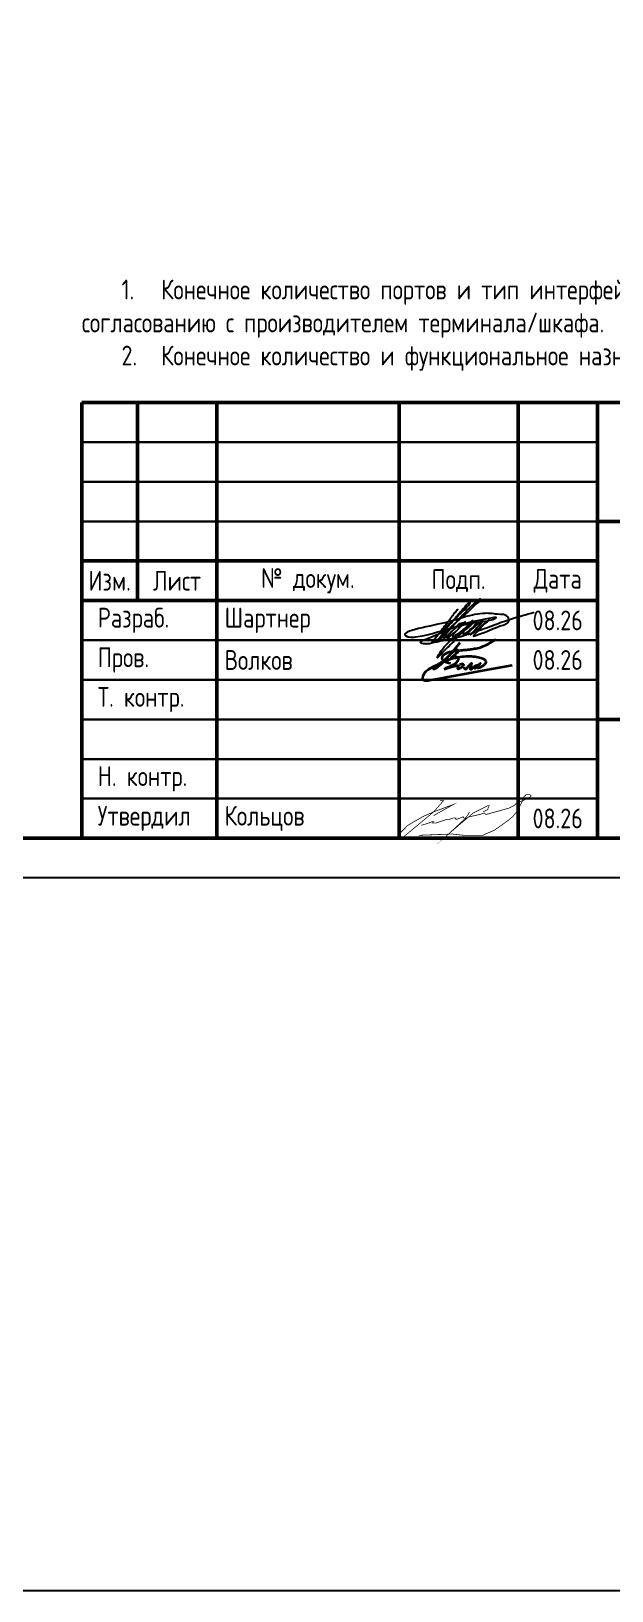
# Model space of a CAD drawing. Header units: millimetres. Extents: x -1117 to 4405, y -90 to 586.
# Drawn here: x 223.6 to 296.8, y -90 to 106.9 of the extents above; entities that cross this region are included whole.
import ezdxf

# ---------------------------------------------------------------- set-up
doc = ezdxf.new("R2010")
doc.units = ezdxf.units.MM
doc.styles.add('Gost_type_A', font='GOST_A.TTF')

# ---------------------------------------------------------------- blocks, each defined once
blk = doc.blocks.new('Формат_А3')
blk.add_lwpolyline([(-420, 297), (0, 297), (0, 0), (-420, 0)], close=True)
at = {"lineweight": 50}
blk.add_lwpolyline([(-400, 292), (-5, 292), (-5, 5), (-400, 5)], close=True, dxfattribs=at)
blk = doc.blocks.new('Штамп большой нижний')
at = {"lineweight": 50}
for points in [[(-185, 55), (-178, 55), (-178, 35), (-185, 35)], [(-178, 55), (-168, 55), (-168, 35), (-178, 35)], [(-168, 55), (-145, 55), (-145, 35), (-168, 35)], [(-145, 55), (-130, 55), (-130, 35), (-145, 35)], [(-130, 55), (-120, 55), (-120, 35), (-130, 35)], [(-120, 55), (0, 55), (0, 40), (-120, 40)], [(-120, 40), (-50, 40), (-50, 15), (-120, 15)], [(-185, 35), (-178, 35), (-178, 30), (-185, 30)], [(-178, 35), (-168, 35), (-168, 30), (-178, 30)], [(-168, 35), (-145, 35), (-145, 30), (-168, 30)], [(-145, 35), (-130, 35), (-130, 30), (-145, 30)], [(-130, 35), (-120, 35), (-120, 30), (-130, 30)], [(-185, 30), (-168, 30), (-168, 0), (-185, 0)], [(-168, 30), (-145, 30), (-145, 0), (-168, 0)], [(-145, 30), (-130, 30), (-130, 0), (-145, 0)], [(-130, 30), (-120, 30), (-120, 0), (-130, 0)], [(-120, 15), (-50, 15), (-50, 0), (-120, 0)]]:
    blk.add_lwpolyline(points, close=True, dxfattribs=at)
for points in [[(-185, 55), (-178, 55), (-178, 50), (-185, 50)], [(-178, 55), (-168, 55), (-168, 50), (-178, 50)], [(-168, 55), (-145, 55), (-145, 50), (-168, 50)], [(-145, 55), (-130, 55), (-130, 50), (-145, 50)], [(-130, 55), (-120, 55), (-120, 50), (-130, 50)], [(-185, 50), (-178, 50), (-178, 45), (-185, 45)], [(-178, 50), (-168, 50), (-168, 45), (-178, 45)], [(-168, 50), (-145, 50), (-145, 45), (-168, 45)], [(-145, 50), (-130, 50), (-130, 45), (-145, 45)], [(-130, 50), (-120, 50), (-120, 45), (-130, 45)], [(-185, 45), (-178, 45), (-178, 40), (-185, 40)], [(-178, 45), (-168, 45), (-168, 40), (-178, 40)], [(-168, 45), (-145, 45), (-145, 40), (-168, 40)], [(-145, 45), (-130, 45), (-130, 40), (-145, 40)], [(-130, 45), (-120, 45), (-120, 40), (-130, 40)], [(-185, 40), (-178, 40), (-178, 35), (-185, 35)], [(-178, 40), (-168, 40), (-168, 35), (-178, 35)], [(-168, 40), (-145, 40), (-145, 35), (-168, 35)], [(-145, 40), (-130, 40), (-130, 35), (-145, 35)], [(-130, 40), (-120, 40), (-120, 35), (-130, 35)], [(-185, 30), (-168, 30), (-168, 25), (-185, 25)], [(-168, 30), (-145, 30), (-145, 25), (-168, 25)], [(-145, 30), (-130, 30), (-130, 25), (-145, 25)], [(-130, 30), (-120, 30), (-120, 25), (-130, 25)], [(-185, 25), (-168, 25), (-168, 20), (-185, 20)], [(-168, 25), (-145, 25), (-145, 20), (-168, 20)], [(-145, 25), (-130, 25), (-130, 20), (-145, 20)], [(-130, 25), (-120, 25), (-120, 20), (-130, 20)], [(-185, 20), (-168, 20), (-168, 15), (-185, 15)], [(-168, 20), (-145, 20), (-145, 15), (-168, 15)], [(-145, 20), (-130, 20), (-130, 15), (-145, 15)], [(-130, 20), (-120, 20), (-120, 15), (-130, 15)], [(-185, 15), (-168, 15), (-168, 10), (-185, 10)], [(-168, 15), (-145, 15), (-145, 10), (-168, 10)], [(-145, 15), (-130, 15), (-130, 10), (-145, 10)], [(-130, 15), (-120, 15), (-120, 10), (-130, 10)], [(-185, 10), (-168, 10), (-168, 5), (-185, 5)], [(-168, 10), (-145, 10), (-145, 5), (-168, 5)], [(-145, 10), (-130, 10), (-130, 5), (-145, 5)], [(-130, 10), (-120, 10), (-120, 5), (-130, 5)], [(-185, 5), (-168, 5), (-168, 0), (-185, 0)], [(-168, 5), (-145, 5), (-145, 0), (-168, 0)], [(-145, 5), (-130, 5), (-130, 0), (-145, 0)], [(-130, 5), (-120, 5), (-120, 0), (-130, 0)]]:
    blk.add_lwpolyline(points, close=True)
at = {"char_height": 2.5, "style": 'Gost_type_A'}
for s, insert, width, attachment_point in [('Изм.', (-181.5, 32.5), 7, 5), ('Лист', (-173, 32.5), 10, 5), ('№ докум.', (-156.5, 32.5), 23, 5), ('Подп.', (-137.5, 32.5), 15, 5), ('Дата', (-125, 32.5), 10, 5), ('\\pxl0.8;Разраб.', (-185, 27.5), 17, 4), ('\\pxl0.8;Пров.', (-185, 22.5), 17, 4), ('\\pxl0.8;Т. контр.', (-185, 17.5), 17, 4), ('\\pxl0.8;Н. контр.', (-185, 7.5), 17, 4), ('\\pxl0.8;Утвердил', (-185, 2.5), 17, 4)]:
    blk.add_mtext(s, dxfattribs=dict(at, insert=insert, width=width, attachment_point=attachment_point))
blk = doc.blocks.new('Сотрудник 7_1')
at = {"lineweight": 35}
for points in [[(5.51, 4.62), (4.98, 3.97), (4.54, 3.43), (4.18, 3.01), (3.9, 2.68), (3.67, 2.43), (3.49, 2.24), (3.34, 2.09), (3.21, 1.97), (3.08, 1.86), (2.97, 1.76), (2.86, 1.67), (2.76, 1.6), (2.67, 1.53), (2.59, 1.47), (2.52, 1.42), (2.45, 1.38), (2.4, 1.35), (2.35, 1.33), (2.31, 1.31), (2.28, 1.3), (2.25, 1.3), (2.23, 1.3), (2.21, 1.31), (2.2, 1.31), (2.19, 1.33), (2.18, 1.34), (2.18, 1.36), (2.18, 1.38), (2.18, 1.4), (2.19, 1.42), (2.2, 1.45), (2.22, 1.48), (2.25, 1.51), (2.28, 1.55), (2.32, 1.59), (2.36, 1.63), (2.42, 1.67), (2.49, 1.72), (2.56, 1.78), (2.65, 1.84), (2.75, 1.9), (2.87, 1.97), (2.99, 2.04), (3.12, 2.12), (3.25, 2.21), (3.39, 2.3), (3.53, 2.41), (3.67, 2.52), (3.81, 2.64), (3.94, 2.77), (4.07, 2.9), (4.2, 3.03), (4.32, 3.15), (4.44, 3.27), (4.55, 3.37), (4.65, 3.46), (4.74, 3.54), (4.82, 3.6), (4.9, 3.64), (4.97, 3.68), (5.03, 3.7), (5.08, 3.72), (5.13, 3.73), (5.17, 3.73), (5.21, 3.73), (5.24, 3.73), (5.26, 3.73), (5.28, 3.72), (5.3, 3.71), (5.31, 3.7), (5.32, 3.68), (5.33, 3.66), (5.33, 3.64), (5.32, 3.61), (5.32, 3.58), (5.3, 3.54), (5.28, 3.5), (5.25, 3.46), (5.21, 3.41), (5.16, 3.36), (5.1, 3.3), (5.03, 3.23), (4.96, 3.17), (4.88, 3.1), (4.8, 3.04), (4.72, 2.98), (4.65, 2.92), (4.59, 2.87), (4.53, 2.83), (4.49, 2.8), (4.46, 2.77), (4.43, 2.76), (4.42, 2.75), (4.42, 2.74), (4.43, 2.75), (4.45, 2.75), (4.49, 2.76), (4.53, 2.78), (4.58, 2.8), (4.64, 2.82), (4.7, 2.84), (4.76, 2.85), (4.83, 2.86), (4.89, 2.87), (4.95, 2.88), (5.01, 2.87), (5.06, 2.87), (5.11, 2.85), (5.15, 2.84), (5.19, 2.81), (5.22, 2.78), (5.25, 2.75), (5.27, 2.72), (5.29, 2.68), (5.3, 2.63), (5.3, 2.59), (5.3, 2.54), (5.29, 2.49), (5.27, 2.44), (5.26, 2.38), (5.23, 2.33), (5.2, 2.28), (5.17, 2.22), (5.12, 2.17), (5.07, 2.11), (5, 2.05), (4.92, 1.99), (4.83, 1.93), (4.73, 1.86), (4.6, 1.79), (4.47, 1.72), (4.31, 1.65), (4.15, 1.57), (3.96, 1.49), (3.76, 1.41), (3.54, 1.32)], [(4.39, 2), (4.09, 2.07), (3.85, 2.15), (3.67, 2.21), (3.55, 2.27), (3.46, 2.33), (3.4, 2.39), (3.37, 2.44), (3.35, 2.5), (3.33, 2.55), (3.32, 2.61), (3.31, 2.66), (3.31, 2.72), (3.31, 2.77), (3.32, 2.83), (3.34, 2.89), (3.36, 2.94), (3.39, 2.99), (3.43, 3.05), (3.48, 3.1), (3.54, 3.15), (3.6, 3.2), (3.67, 3.24), (3.74, 3.29), (3.82, 3.33), (3.91, 3.37), (4.01, 3.4), (4.11, 3.44), (4.22, 3.47), (4.34, 3.5), (4.47, 3.53), (4.62, 3.56), (4.77, 3.58), (4.93, 3.61), (5.11, 3.63), (5.29, 3.65), (5.48, 3.67), (5.67, 3.69), (5.85, 3.71), (6.04, 3.72), (6.21, 3.74), (6.38, 3.76), (6.55, 3.77), (6.71, 3.79), (6.86, 3.81), (7.02, 3.83), (7.19, 3.86), (7.36, 3.89), (7.54, 3.92), (7.74, 3.96), (7.95, 4.01), (8.19, 4.09), (8.47, 4.19), (8.78, 4.33), (9.15, 4.51), (9.57, 4.74), (10.05, 5.03)], [(6.04, 1.58), (6.05, 1.53), (6.06, 1.49), (6.06, 1.46), (6.07, 1.43), (6.09, 1.4), (6.1, 1.38), (6.12, 1.36), (6.14, 1.35), (6.16, 1.33), (6.19, 1.33), (6.22, 1.33), (6.25, 1.33), (6.28, 1.33), (6.31, 1.34), (6.34, 1.36), (6.37, 1.38), (6.4, 1.4), (6.43, 1.43), (6.46, 1.46), (6.49, 1.5), (6.52, 1.53), (6.55, 1.57), (6.58, 1.62), (6.62, 1.66), (6.65, 1.71), (6.69, 1.75), (6.73, 1.8), (6.78, 1.84), (6.82, 1.88), (6.85, 1.92), (6.89, 1.95), (6.92, 1.98), (6.95, 2.01), (6.97, 2.03), (6.98, 2.05), (7, 2.06), (7, 2.06), (7.01, 2.06), (7.01, 2.05), (7, 2.03), (7, 2), (6.99, 1.96), (6.97, 1.93), (6.96, 1.88), (6.94, 1.83), (6.93, 1.79), (6.91, 1.74), (6.9, 1.69), (6.89, 1.64), (6.88, 1.6), (6.87, 1.56), (6.86, 1.53), (6.85, 1.49), (6.84, 1.46), (6.84, 1.43), (6.84, 1.41), (6.84, 1.38), (6.84, 1.36), (6.84, 1.35), (6.84, 1.33), (6.84, 1.32), (6.85, 1.31), (6.86, 1.3), (6.86, 1.29), (6.87, 1.29), (6.88, 1.28), (6.89, 1.28), (6.9, 1.27), (6.91, 1.27), (6.92, 1.27), (6.93, 1.28), (6.95, 1.28), (6.96, 1.29), (6.97, 1.29), (6.98, 1.3), (7, 1.32), (7.03, 1.34), (7.06, 1.37), (7.1, 1.41), (7.15, 1.45), (7.21, 1.5), (7.27, 1.56), (7.34, 1.62), (7.41, 1.68), (7.48, 1.73), (7.54, 1.77), (7.58, 1.79), (7.6, 1.79), (7.61, 1.77), (7.59, 1.72), (7.57, 1.67), (7.54, 1.61), (7.5, 1.54), (7.46, 1.48), (7.43, 1.43), (7.41, 1.4), (7.4, 1.38), (7.41, 1.38), (7.42, 1.4), (7.45, 1.43), (7.49, 1.48), (7.54, 1.53), (7.6, 1.59), (7.66, 1.66), (7.73, 1.72), (7.81, 1.79), (7.88, 1.85), (7.95, 1.9), (8.01, 1.95), (8.06, 1.99), (8.09, 2.01), (8.11, 2.02), (8.1, 2.02), (8.07, 1.99), (8.03, 1.96), (7.98, 1.91), (7.92, 1.86), (7.87, 1.81), (7.81, 1.76), (7.76, 1.71), (7.73, 1.67), (7.7, 1.64), (7.68, 1.61), (7.67, 1.58), (7.67, 1.56), (7.67, 1.54), (7.68, 1.53), (7.7, 1.51), (7.71, 1.5), (7.73, 1.49), (7.75, 1.48), (7.77, 1.48), (7.8, 1.47), (7.83, 1.47), (7.87, 1.48), (7.91, 1.48), (7.96, 1.5), (8.01, 1.51), (8.07, 1.53), (8.13, 1.55), (8.19, 1.58), (8.26, 1.62), (8.33, 1.66), (8.4, 1.71), (8.48, 1.76), (8.55, 1.82), (8.63, 1.89), (8.69, 1.95), (8.75, 2.02), (8.79, 2.1), (8.82, 2.17), (8.83, 2.24), (8.81, 2.31), (8.78, 2.37), (8.72, 2.44), (8.65, 2.5), (8.56, 2.56), (8.44, 2.61), (8.31, 2.66), (8.17, 2.71), (8, 2.75), (7.83, 2.78), (7.64, 2.81), (7.44, 2.84), (7.22, 2.86), (7, 2.88), (6.77, 2.88), (6.53, 2.89), (6.29, 2.88), (6.04, 2.87), (5.79, 2.84), (5.52, 2.81), (5.25, 2.77), (4.97, 2.71), (4.68, 2.64), (4.38, 2.55), (4.06, 2.44), (3.74, 2.32), (3.42, 2.2), (3.11, 2.06), (2.8, 1.92), (2.51, 1.78), (2.25, 1.65), (2.01, 1.52), (1.8, 1.4), (1.62, 1.29), (1.47, 1.18), (1.35, 1.09), (1.24, 0.99), (1.15, 0.91), (1.08, 0.82), (1.02, 0.74), (0.97, 0.65), (0.93, 0.57), (0.89, 0.49), (0.86, 0.41), (0.84, 0.34), (0.83, 0.27), (0.82, 0.21), (0.82, 0.15), (0.83, 0.11), (0.84, 0.07), (0.85, 0.04), (0.87, 0.01), (0.89, -0.01), (0.91, -0.03), (0.94, -0.05), (0.97, -0.07), (1, -0.08), (1.03, -0.1), (1.07, -0.11), (1.1, -0.12), (1.13, -0.13), (1.17, -0.14), (1.2, -0.15), (1.24, -0.15), (1.29, -0.15), (1.47, -0.12), (1.9, -0.04), (2.7, 0.1), (3.99, 0.34), (5.91, 0.69), (8.58, 1.18), (12.12, 1.82)], [(3.54, 1.32), (4.17, 1.5), (4.63, 1.63), (4.96, 1.71), (5.17, 1.76), (5.28, 1.77), (5.33, 1.76), (5.34, 1.73), (5.32, 1.7), (5.3, 1.66), (5.28, 1.62), (5.27, 1.58), (5.26, 1.55), (5.25, 1.51), (5.24, 1.48), (5.24, 1.45), (5.24, 1.42), (5.24, 1.4), (5.25, 1.39), (5.26, 1.37), (5.27, 1.36), (5.29, 1.36), (5.31, 1.36), (5.33, 1.36), (5.35, 1.36), (5.39, 1.37), (5.42, 1.38), (5.46, 1.4), (5.49, 1.41), (5.54, 1.43), (5.58, 1.45), (5.62, 1.48), (5.67, 1.51), (5.72, 1.54), (5.76, 1.57), (5.81, 1.61), (5.85, 1.64), (5.89, 1.68), (5.93, 1.72), (5.96, 1.75), (5.99, 1.78), (6, 1.81), (6.02, 1.83), (6.02, 1.86), (6.01, 1.87), (6, 1.89), (5.98, 1.9), (5.95, 1.91), (5.91, 1.92), (5.87, 1.92), (5.81, 1.92), (5.75, 1.92), (5.69, 1.92), (5.63, 1.91), (5.57, 1.9), (5.51, 1.89), (5.46, 1.88)]]:
    blk.add_lwpolyline(points, dxfattribs=at)

msp = doc.modelspace()

# ---------------------------------------------------------------- linework, layer by layer
at = {"color": 6}
msp.add_lwpolyline([(-1117.42, 586), (4404.54, 586), (4404.54, -90), (-1117.42, -90)], close=True, dxfattribs=at)
at = {"const_width": 0.0934}
for points in [[(272.8, 6.62), (273.74, 6.93), (274.2, 7.09), (274.36, 7.09), (274.2, 6.93), (274.36, 6.93), (274.67, 6.93), (276.07, 7.4), (276.38, 7.4), (276.85, 7.55), (277.16, 7.55), (277.16, 7.4), (277.32, 7.4), (278.1, 7.71), (278.25, 7.4), (278.87, 7.71), (280.28, 8.02), (280.74, 8.18), (280.9, 8.02), (281.05, 8.02), (283.86, 8.8), (284.48, 9.11), (284.79, 9.42), (285.1, 9.58), (285.57, 9.73), (286.19, 10.04), (286.5, 10.2), (286.66, 10.35), (286.5, 10.51), (286.19, 10.51), (286.04, 10.51), (285.72, 10.2), (285.57, 9.73), (284.95, 8.49), (284.32, 7.71), (283.55, 7.09), (281.99, 6), (280.9, 5.53), (280.59, 5.37), (278.1, 5.37), (276.69, 5.53), (272.49, 5.37)], [(275.14, 9.73), (275.6, 9.73), (274.36, 8.33), (273.43, 7.55), (271.48, 5.93), (270.36, 5), (270, 5), (270, 5.22), (270.16, 5.68), (271.09, 6.62), (272.96, 7.71), (274.36, 8.33), (276.85, 9.26), (274.36, 7.86)], [(278.87, 8.33), (278.72, 8.02), (278.25, 7.4), (276.23, 5.53), (279.34, 8.18), (281.21, 9.11), (281.37, 9.11), (281.21, 8.8), (281.21, 8.64), (280.59, 8.33)]]:
    msp.add_lwpolyline(points, dxfattribs=at)
msp.add_spline([(277.43, 33.93), (277.05, 33.48), (276.86, 33.24), (276.72, 33.06), (276.28, 32.47), (276.17, 32.32), (274.93, 30.71), (274.07, 29.63), (275.13, 30.94), (276.1, 31.85), (277.32, 32.96), (278.05, 33.68), (278.74, 34.37), (278.91, 34.63), (278.96, 34.82), (278.27, 34.18), (277.13, 32.83), (276.91, 32.55), (275.85, 31.32), (275.23, 30.43), (274.89, 29.91), (274.89, 29.82), (275.18, 30.11), (275.82, 30.92), (276.57, 31.67), (277.61, 32.61), (278.13, 33.08), (279.07, 33.94), (279.88, 34.68), (280.25, 35.05), (280.25, 35.17), (279.92, 35.01), (278.84, 34.06), (277.16, 32.19), (275.9, 30.7), (275.58, 30.18), (276.78, 31.24), (277.87, 32.13), (278, 32.2), (278.06, 32.08), (277.92, 31.85), (276.89, 30.9), (276.36, 30.43), (276.14, 30.26), (276.07, 30.26), (276.16, 30.5), (276.79, 31.23), (277.02, 31.46), (277.96, 32.2), (278.02, 32.2), (278.02, 31.92), (278.26, 32.16), (276.97, 30.87), (276.76, 30.45), (276.76, 30.34), (276.98, 30.46), (278.12, 31.33), (279.21, 32.42), (276.45, 29.4), (275.3, 28.25), (274.83, 27.79), (275.12, 28.37), (276.54, 29.96), (278.1, 31.29), (279.38, 32.21), (278.47, 31.41), (278.08, 30.92), (278.08, 30.77), (278.4, 30.89), (279.84, 32.18), (278.42, 30.66), (280.05, 32.11), (280.55, 32.4), (280.27, 32.04), (279.02, 30.69), (281.36, 32.55), (280.3, 31.57), (279.46, 30.63), (279.38, 30.55), (279.98, 30.71), (280.73, 30.98), (282.75, 31.79), (283.88, 32.5), (283.76, 32.89), (282.39, 33.28), (281.51, 33.37), (280.55, 33.37), (279.26, 33.17), (275.79, 32.21), (271.02, 30.48), (271.25, 30.41), (272.13, 30.41), (276.26, 31.44), (280.82, 32.41), (282.14, 32.78), (282.23, 32.84), (281.77, 32.81), (277.14, 31.67), (273.03, 29.95), (272.67, 29.75), (273.27, 29.56), (273.5, 29.56), (274.8, 29.81), (277.77, 30.48), (279.74, 31.11), (281.99, 31.93), (284.05, 32.66), (287.05, 33.52)], degree=3)

# ---------------------------------------------------------------- block references
at = {"color": 1}
msp.add_blockref('Формат_А3', (420, 0), dxfattribs=at)
for name, p in [('Штамп большой нижний', (415, 5)), ('Сотрудник 7_1', (272.14, 25.04))]:
    msp.add_blockref(name, p)

# ---------------------------------------------------------------- texts
at = {"char_height": 2.5, "style": 'Gost_type_A'}
for s, insert, width, attachment_point in [('\\A1;\\P\\P\\pxi2,t4;1.^IКонечное количество портов и тип интерфейсов определяется проектным решением и кодом заказа терминала/шкафа, по согласованию с производителем терминала/шкафа.\\P2.^IКонечное количество и функциональное назначение электронных клавиш ИЭУ определяется типом шкафа и проектным решением.', (230, 64), 183, 7), ('Шартнер', (248, 32.5), 22, 4), ('08.26', (290, 32.5), 10, 5), ('Волков', (248, 27.5), 22, 4), ('08.26', (290, 27.5), 10, 5), ('Кольцов', (248, 7.5), 22, 4), ('08.26', (290, 7.5), 10, 5)]:
    msp.add_mtext(s, dxfattribs=dict(at, insert=insert, width=width, attachment_point=attachment_point))

doc.saveas('drawing.dxf')
